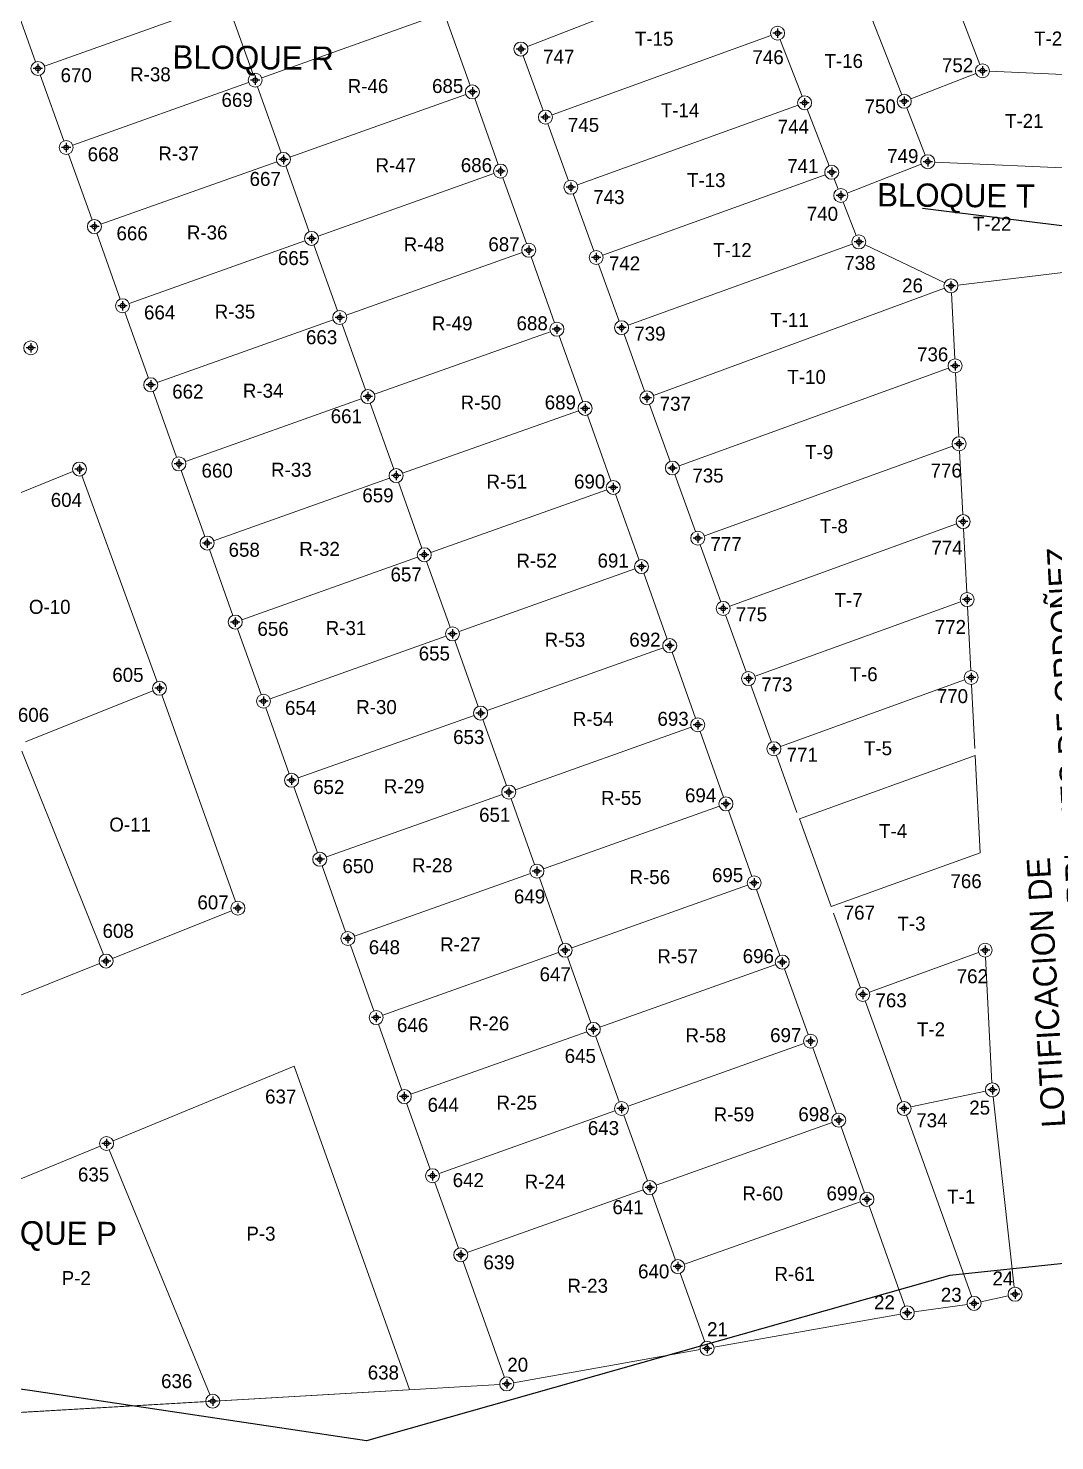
# Model space of a CAD drawing. Header units: millimetres. Extents: x 612074 to 614541, y 1316471 to 1317841.
# Drawn here: x 613189.2 to 613299.2, y 1317336.8 to 1317488.1 of the extents above; entities that cross this region are included whole.
import ezdxf
from ezdxf.enums import TextEntityAlignment as Align

# ---------------------------------------------------------------- set-up
doc = ezdxf.new("R2010")
doc.units = ezdxf.units.MM
doc.layers.add('CAPA ROJA', color=1, linetype='Continuous')
doc.styles.add('Styledgn003', font='dgn003.shx')

msp = doc.modelspace()

# ---------------------------------------------------------------- linework, layer by layer
at = {"layer": 'CAPA ROJA', "color": 1, "linetype": 'Continuous', "lineweight": 13}
for p, q in [((613282.82, 1317481.02), (613276.06, 1317498.37)), ((613276.06, 1317498.37), (613282.82, 1317481.02)), ((613265.78, 1317495.17), (613242.72, 1317486.19)), ((613187.56, 1317491.48), (613190.03, 1317484.55)), ((613209.82, 1317490.8), (613190.99, 1317484.09)), ((613190.99, 1317484.09), (613209.82, 1317490.8)), ((613213.3, 1317483.29), (613210.78, 1317490.35)), ((613210.78, 1317490.35), (613213.3, 1317483.29)), ((613214.26, 1317482.83), (613233.09, 1317489.54)), ((613233.09, 1317489.54), (613214.26, 1317482.83)), ((613291.2, 1317484.28), (613288.75, 1317490.59)), ((613288.75, 1317490.59), (613291.2, 1317484.28)), ((613236.57, 1317482.02), (613234.05, 1317489.09)), ((613268.81, 1317487.36), (613245.36, 1317478.88)), ((613245.36, 1317478.88), (613268.81, 1317487.36)), ((613272.15, 1317480.86), (613269.79, 1317486.92)), ((613269.79, 1317486.92), (613272.15, 1317480.86)), ((613242.27, 1317485.21), (613244.4, 1317479.33)), ((613283.79, 1317480.59), (613290.77, 1317483.31)), ((613290.77, 1317483.31), (613283.79, 1317480.59)), ((613292.22, 1317483.55), (613307.37, 1317482.85)), ((613307.37, 1317482.85), (613292.22, 1317483.55)), ((613190.53, 1317483.14), (613193.05, 1317476.07)), ((613212.84, 1317482.33), (613194.01, 1317475.62)), ((613194.01, 1317475.62), (613212.84, 1317482.33)), ((613216.32, 1317474.81), (613213.8, 1317481.87)), ((613213.8, 1317481.87), (613216.32, 1317474.81)), ((613217.28, 1317474.35), (613236.11, 1317481.06)), ((613236.11, 1317481.06), (613217.28, 1317474.35)), ((613239.59, 1317473.54), (613237.07, 1317480.61)), ((613271.72, 1317479.91), (613248.08, 1317471.36)), ((613248.08, 1317471.36), (613271.72, 1317479.91)), ((613275.05, 1317473.41), (613272.69, 1317479.46)), ((613272.69, 1317479.46), (613275.05, 1317473.41)), ((613285.34, 1317474.55), (613283.36, 1317479.62)), ((613283.36, 1317479.62), (613285.34, 1317474.55)), ((613244.91, 1317477.92), (613247.12, 1317471.81)), ((613193.55, 1317474.66), (613196.07, 1317467.6)), ((613215.86, 1317473.85), (613197.03, 1317467.14)), ((613197.03, 1317467.14), (613215.86, 1317473.85)), ((613219.34, 1317466.33), (613216.82, 1317473.4)), ((613216.82, 1317473.4), (613219.34, 1317466.33)), ((613276.99, 1317470.49), (613284.91, 1317473.57)), ((613284.91, 1317473.57), (613276.99, 1317470.49)), ((613286.36, 1317473.81), (613306.91, 1317472.86)), ((613306.91, 1317472.86), (613286.36, 1317473.81)), ((613220.3, 1317465.88), (613239.13, 1317472.59)), ((613239.13, 1317472.59), (613220.3, 1317465.88)), ((613242.61, 1317465.07), (613240.09, 1317472.13)), ((613274.62, 1317472.45), (613250.8, 1317463.84)), ((613250.8, 1317463.84), (613274.62, 1317472.45)), ((613276.02, 1317470.92), (613275.6, 1317472.01)), ((613275.6, 1317472.01), (613276.02, 1317470.92)), ((613247.63, 1317470.4), (613249.84, 1317464.29)), ((613277.95, 1317465.95), (613276.56, 1317469.52)), ((613276.56, 1317469.52), (613277.95, 1317465.95)), ((613196.57, 1317466.18), (613199.09, 1317459.12)), ((613218.88, 1317465.37), (613200.05, 1317458.66)), ((613200.05, 1317458.66), (613218.88, 1317465.37)), ((613222.36, 1317457.86), (613219.84, 1317464.92)), ((613219.84, 1317464.92), (613222.36, 1317457.86)), ((613223.31, 1317457.4), (613242.15, 1317464.11)), ((613242.15, 1317464.11), (613223.31, 1317457.4)), ((613245.63, 1317456.59), (613243.11, 1317463.66)), ((613277.52, 1317465), (613253.52, 1317456.32)), ((613253.52, 1317456.32), (613277.52, 1317465)), ((613287.43, 1317460.86), (613278.9, 1317464.93)), ((613278.9, 1317464.93), (613287.43, 1317460.86)), ((613250.35, 1317462.88), (613252.56, 1317456.77)), ((613288.85, 1317460.63), (613306.46, 1317462.75)), ((613288.85, 1317460.63), (613306.46, 1317462.75)), ((613287.4, 1317460.28), (613256.24, 1317448.8)), ((613256.24, 1317448.8), (613287.4, 1317460.28)), ((613288.5, 1317452.72), (613288.14, 1317459.79)), ((613199.59, 1317457.71), (613202.11, 1317450.64)), ((613221.9, 1317456.9), (613203.06, 1317450.19)), ((613203.06, 1317450.19), (613221.9, 1317456.9)), ((613225.38, 1317449.38), (613222.86, 1317456.44)), ((613222.86, 1317456.44), (613225.38, 1317449.38)), ((613226.33, 1317448.92), (613245.17, 1317455.63)), ((613245.17, 1317455.63), (613226.33, 1317448.92)), ((613248.65, 1317448.11), (613246.13, 1317455.18)), ((613253.07, 1317455.36), (613255.28, 1317449.25)), ((613258.96, 1317441.27), (613287.84, 1317451.72)), ((613287.84, 1317451.72), (613258.96, 1317441.27)), ((613288.93, 1317444.37), (613288.58, 1317451.22)), ((613202.61, 1317449.23), (613205.13, 1317442.17)), ((613224.92, 1317448.42), (613206.08, 1317441.71)), ((613206.08, 1317441.71), (613224.92, 1317448.42)), ((613228.4, 1317440.9), (613225.88, 1317447.97)), ((613225.88, 1317447.97), (613228.4, 1317440.9)), ((613229.35, 1317440.45), (613248.19, 1317447.16)), ((613248.19, 1317447.16), (613229.35, 1317440.45)), ((613255.79, 1317447.83), (613258, 1317441.72)), ((613251.66, 1317439.64), (613249.15, 1317446.7)), ((613288.27, 1317443.37), (613261.68, 1317433.75)), ((613261.68, 1317433.75), (613288.27, 1317443.37)), ((613289.36, 1317436.02), (613289.01, 1317442.87)), ((613179.65, 1317434.86), (613194.03, 1317440.63)), ((613194.98, 1317440.2), (613203.04, 1317418.12)), ((613205.63, 1317440.75), (613208.15, 1317433.69)), ((613227.94, 1317439.94), (613209.1, 1317433.23)), ((613209.1, 1317433.23), (613227.94, 1317439.94)), ((613231.41, 1317432.42), (613228.9, 1317439.49)), ((613228.9, 1317439.49), (613231.41, 1317432.42)), ((613258.51, 1317440.31), (613260.72, 1317434.2)), ((613232.37, 1317431.97), (613251.21, 1317438.68)), ((613251.21, 1317438.68), (613232.37, 1317431.97)), ((613254.68, 1317431.16), (613252.17, 1317438.23)), ((613288.7, 1317435.02), (613264.4, 1317426.23)), ((613264.4, 1317426.23), (613288.7, 1317435.02)), ((613289.79, 1317427.67), (613289.44, 1317434.52)), ((613208.65, 1317432.28), (613211.16, 1317425.21)), ((613261.23, 1317432.79), (613263.44, 1317426.68)), ((613230.96, 1317431.47), (613212.12, 1317424.76)), ((613212.12, 1317424.76), (613230.96, 1317431.47)), ((613234.43, 1317423.95), (613231.92, 1317431.01)), ((613231.92, 1317431.01), (613234.43, 1317423.95)), ((613235.39, 1317423.49), (613254.23, 1317430.2)), ((613254.23, 1317430.2), (613235.39, 1317423.49)), ((613257.7, 1317422.68), (613255.19, 1317429.75)), ((613289.13, 1317426.66), (613267.12, 1317418.71)), ((613267.12, 1317418.71), (613289.13, 1317426.66)), ((613290.22, 1317419.32), (613289.87, 1317426.17)), ((613263.95, 1317425.27), (613266.16, 1317419.16)), ((613211.67, 1317423.8), (613214.18, 1317416.74)), ((613233.98, 1317422.99), (613215.14, 1317416.28)), ((613215.14, 1317416.28), (613233.98, 1317422.99)), ((613237.45, 1317415.47), (613234.94, 1317422.54)), ((613234.94, 1317422.54), (613237.45, 1317415.47)), ((613238.41, 1317415.02), (613257.25, 1317421.73)), ((613257.25, 1317421.73), (613238.41, 1317415.02)), ((613260.72, 1317414.21), (613258.21, 1317421.27)), ((613289.55, 1317418.31), (613269.84, 1317411.19)), ((613269.84, 1317411.19), (613289.55, 1317418.31)), ((613202.6, 1317417.14), (613188.95, 1317411.66)), ((613188.95, 1317411.66), (613202.6, 1317417.14)), ((613203.55, 1317416.71), (613211.45, 1317394.56)), ((613266.67, 1317417.75), (613268.88, 1317411.64)), ((613290.65, 1317410.97), (613290.3, 1317417.82)), ((613214.69, 1317415.32), (613217.2, 1317408.26)), ((613237, 1317414.51), (613218.16, 1317407.8)), ((613218.16, 1317407.8), (613237, 1317414.51)), ((613240.47, 1317406.99), (613237.96, 1317414.06)), ((613237.96, 1317414.06), (613240.47, 1317406.99)), ((613241.43, 1317406.54), (613260.27, 1317413.25)), ((613260.27, 1317413.25), (613241.43, 1317406.54)), ((613263.74, 1317405.73), (613261.23, 1317412.79)), ((613197.29, 1317388.88), (613188.54, 1317410.68)), ((613188.54, 1317410.68), (613197.29, 1317388.88)), ((613269.39, 1317410.22), (613271.6, 1317404.11)), ((613217.71, 1317406.85), (613220.22, 1317399.78)), ((613240.02, 1317406.04), (613221.18, 1317399.33)), ((613221.18, 1317399.33), (613240.02, 1317406.04)), ((613243.49, 1317398.52), (613240.98, 1317405.58)), ((613240.98, 1317405.58), (613243.49, 1317398.52)), ((613244.45, 1317398.06), (613263.29, 1317404.77)), ((613263.29, 1317404.77), (613244.45, 1317398.06)), ((613266.76, 1317397.25), (613264.25, 1317404.32)), ((613220.73, 1317398.37), (613223.24, 1317391.31)), ((613243.04, 1317397.56), (613224.2, 1317390.85)), ((613224.2, 1317390.85), (613243.04, 1317397.56)), ((613246.51, 1317390.04), (613244, 1317397.11)), ((613244, 1317397.11), (613246.51, 1317390.04)), ((613247.47, 1317389.59), (613266.31, 1317396.3)), ((613266.31, 1317396.3), (613247.47, 1317389.59)), ((613269.78, 1317388.78), (613267.26, 1317395.84)), ((613211, 1317393.57), (613198.26, 1317388.46)), ((613275.51, 1317393.3), (613278.4, 1317385.31)), ((613223.75, 1317389.89), (613226.26, 1317382.83)), ((613196.87, 1317387.9), (613185.27, 1317383.25)), ((613246.06, 1317389.08), (613227.22, 1317382.37)), ((613227.22, 1317382.37), (613246.06, 1317389.08)), ((613249.53, 1317381.56), (613247.01, 1317388.63)), ((613247.01, 1317388.63), (613249.53, 1317381.56)), ((613250.49, 1317381.11), (613269.33, 1317387.82)), ((613269.33, 1317387.82), (613250.49, 1317381.11)), ((613291.06, 1317389.09), (613279.36, 1317384.86)), ((613279.36, 1317384.86), (613291.06, 1317389.09)), ((613292.49, 1317375.13), (613291.8, 1317388.59)), ((613272.8, 1317380.3), (613270.28, 1317387.36)), ((613278.91, 1317383.9), (613282.82, 1317373.09)), ((613226.76, 1317381.42), (613229.28, 1317374.35)), ((613249.08, 1317380.61), (613230.24, 1317373.9)), ((613230.24, 1317373.9), (613249.08, 1317380.61)), ((613252.55, 1317373.09), (613250.03, 1317380.15)), ((613250.03, 1317380.15), (613252.55, 1317373.09)), ((613253.51, 1317372.63), (613272.35, 1317379.34)), ((613272.35, 1317379.34), (613253.51, 1317372.63)), ((613275.82, 1317371.82), (613273.3, 1317378.89)), ((613198.33, 1317368.91), (613217.74, 1317376.9)), ((613217.74, 1317376.9), (613230.1, 1317342.25)), ((613291.8, 1317374.22), (613283.81, 1317372.54)), ((613283.81, 1317372.54), (613291.8, 1317374.22)), ((613229.78, 1317372.94), (613232.3, 1317365.87)), ((613294.88, 1317353.21), (613292.61, 1317373.63)), ((613294.88, 1317353.21), (613292.61, 1317373.63)), ((613252.1, 1317372.13), (613233.26, 1317365.42)), ((613233.26, 1317365.42), (613252.1, 1317372.13)), ((613255.57, 1317364.61), (613253.05, 1317371.67)), ((613253.05, 1317371.67), (613255.57, 1317364.61)), ((613283.33, 1317371.67), (613290.32, 1317352.19)), ((613256.53, 1317364.16), (613275.36, 1317370.87)), ((613275.36, 1317370.87), (613256.53, 1317364.16)), ((613278.84, 1317363.35), (613276.32, 1317370.41)), ((613179.83, 1317361.3), (613196.94, 1317368.34)), ((613197.92, 1317367.93), (613208.71, 1317341.71)), ((613208.71, 1317341.71), (613197.92, 1317367.93)), ((613232.8, 1317364.46), (613235.32, 1317357.4)), ((613255.11, 1317363.65), (613236.28, 1317356.94)), ((613236.28, 1317356.94), (613255.11, 1317363.65)), ((613258.59, 1317356.13), (613256.07, 1317363.2)), ((613256.07, 1317363.2), (613258.59, 1317356.13)), ((613259.55, 1317355.68), (613278.38, 1317362.39)), ((613278.38, 1317362.39), (613259.55, 1317355.68)), ((613283.17, 1317351.18), (613279.34, 1317361.93)), ((613235.82, 1317355.99), (613240.25, 1317343.56)), ((613261.71, 1317347.37), (613259.09, 1317354.72)), ((613259.09, 1317354.72), (613261.71, 1317347.37)), ((613291.3, 1317351.65), (613294.23, 1317352.3)), ((613291.3, 1317351.65), (613294.23, 1317352.3)), ((613262.7, 1317346.8), (613282.69, 1317350.34)), ((613262.7, 1317346.8), (613282.69, 1317350.34)), ((613284.17, 1317350.58), (613289.83, 1317351.38)), ((613241.24, 1317342.99), (613261.22, 1317346.53)), ((613241.24, 1317342.99), (613261.22, 1317346.53)), ((613164.67, 1317338.42), (613239.75, 1317342.81)), ((613208.25, 1317340.97), (613188.63, 1317339.82)), ((613229.35, 1317342.2), (613209.75, 1317341.06))]:
    msp.add_line(p, q, dxfattribs=at)
at = {"layer": 'CAPA ROJA', "color": 0, "linetype": 'ByBlock', "lineweight": -2}
for p, q in [((613269.52, 1317488.12), (613269.52, 1317487.12)), ((613269.52, 1317488.12), (613269.52, 1317487.12)), ((613269.52, 1317488.12), (613269.52, 1317487.12)), ((613242.02, 1317486.42), (613242.02, 1317485.42)), ((613270.02, 1317487.62), (613269.02, 1317487.62)), ((613270.02, 1317487.62), (613269.02, 1317487.62)), ((613270.02, 1317487.62), (613269.02, 1317487.62)), ((613242.52, 1317485.92), (613241.52, 1317485.92)), ((613190.78, 1317483.84), (613189.78, 1317483.84)), ((613190.78, 1317483.84), (613189.78, 1317483.84)), ((613190.28, 1317484.34), (613190.28, 1317483.34)), ((613190.28, 1317484.34), (613190.28, 1317483.34)), ((613291.97, 1317483.59), (613290.97, 1317483.59)), ((613291.97, 1317483.59), (613290.97, 1317483.59)), ((613291.97, 1317483.59), (613290.97, 1317483.59)), ((613291.47, 1317484.08), (613291.47, 1317483.09)), ((613291.47, 1317484.08), (613291.47, 1317483.09)), ((613291.47, 1317484.08), (613291.47, 1317483.09)), ((613214.05, 1317482.58), (613213.05, 1317482.58)), ((613214.05, 1317482.58), (613213.05, 1317482.58)), ((613214.05, 1317482.58), (613213.05, 1317482.58)), ((613214.05, 1317482.58), (613213.05, 1317482.58)), ((613213.55, 1317483.08), (613213.55, 1317482.08)), ((613213.55, 1317483.08), (613213.55, 1317482.08)), ((613213.55, 1317483.08), (613213.55, 1317482.08)), ((613213.55, 1317483.08), (613213.55, 1317482.08)), ((613236.82, 1317481.82), (613236.82, 1317480.82)), ((613236.82, 1317481.82), (613236.82, 1317480.82)), ((613237.32, 1317481.32), (613236.32, 1317481.32)), ((613237.32, 1317481.32), (613236.32, 1317481.32)), ((613272.92, 1317480.16), (613271.92, 1317480.16)), ((613272.92, 1317480.16), (613271.92, 1317480.16)), ((613272.92, 1317480.16), (613271.92, 1317480.16)), ((613272.42, 1317480.66), (613272.42, 1317479.66)), ((613272.42, 1317480.66), (613272.42, 1317479.66)), ((613272.42, 1317480.66), (613272.42, 1317479.66)), ((613283.59, 1317480.32), (613282.59, 1317480.32)), ((613283.59, 1317480.32), (613282.59, 1317480.32)), ((613283.59, 1317480.32), (613282.59, 1317480.32)), ((613283.09, 1317480.82), (613283.09, 1317479.82)), ((613283.09, 1317480.82), (613283.09, 1317479.82)), ((613283.09, 1317480.82), (613283.09, 1317479.82)), ((613244.65, 1317479.13), (613244.65, 1317478.13)), ((613244.65, 1317479.13), (613244.65, 1317478.13)), ((613245.15, 1317478.63), (613244.15, 1317478.63)), ((613245.15, 1317478.63), (613244.15, 1317478.63)), ((613193.3, 1317475.87), (613193.3, 1317474.87)), ((613193.3, 1317475.87), (613193.3, 1317474.87)), ((613193.8, 1317475.37), (613192.8, 1317475.37)), ((613193.8, 1317475.37), (613192.8, 1317475.37)), ((613217.07, 1317474.1), (613216.07, 1317474.1)), ((613217.07, 1317474.1), (613216.07, 1317474.1)), ((613217.07, 1317474.1), (613216.07, 1317474.1)), ((613217.07, 1317474.1), (613216.07, 1317474.1)), ((613216.57, 1317474.6), (613216.57, 1317473.6)), ((613216.57, 1317474.6), (613216.57, 1317473.6)), ((613216.57, 1317474.6), (613216.57, 1317473.6)), ((613216.57, 1317474.6), (613216.57, 1317473.6)), ((613285.61, 1317474.35), (613285.61, 1317473.35)), ((613285.61, 1317474.35), (613285.61, 1317473.35)), ((613285.61, 1317474.35), (613285.61, 1317473.35)), ((613240.34, 1317472.84), (613239.34, 1317472.84)), ((613240.34, 1317472.84), (613239.34, 1317472.84)), ((613239.84, 1317473.34), (613239.84, 1317472.34)), ((613239.84, 1317473.34), (613239.84, 1317472.34)), ((613275.82, 1317472.71), (613274.82, 1317472.71)), ((613275.82, 1317472.71), (613274.82, 1317472.71)), ((613275.82, 1317472.71), (613274.82, 1317472.71)), ((613275.32, 1317473.21), (613275.32, 1317472.21)), ((613275.32, 1317473.21), (613275.32, 1317472.21)), ((613275.32, 1317473.21), (613275.32, 1317472.21)), ((613286.11, 1317473.85), (613285.11, 1317473.85)), ((613286.11, 1317473.85), (613285.11, 1317473.85)), ((613286.11, 1317473.85), (613285.11, 1317473.85)), ((613247.87, 1317471.11), (613246.87, 1317471.11)), ((613247.87, 1317471.11), (613246.87, 1317471.11)), ((613247.37, 1317471.61), (613247.37, 1317470.61)), ((613247.37, 1317471.61), (613247.37, 1317470.61)), ((613276.79, 1317470.22), (613275.79, 1317470.22)), ((613276.79, 1317470.22), (613275.79, 1317470.22)), ((613276.79, 1317470.22), (613275.79, 1317470.22)), ((613276.29, 1317470.72), (613276.29, 1317469.72)), ((613276.29, 1317470.72), (613276.29, 1317469.72)), ((613276.29, 1317470.72), (613276.29, 1317469.72)), ((613196.82, 1317466.89), (613195.82, 1317466.89)), ((613196.82, 1317466.89), (613195.82, 1317466.89)), ((613196.32, 1317467.39), (613196.32, 1317466.39)), ((613196.32, 1317467.39), (613196.32, 1317466.39)), ((613220.09, 1317465.63), (613219.09, 1317465.63)), ((613220.09, 1317465.63), (613219.09, 1317465.63)), ((613220.09, 1317465.63), (613219.09, 1317465.63)), ((613220.09, 1317465.63), (613219.09, 1317465.63)), ((613219.59, 1317466.13), (613219.59, 1317465.13)), ((613219.59, 1317466.13), (613219.59, 1317465.13)), ((613219.59, 1317466.13), (613219.59, 1317465.13)), ((613219.59, 1317466.13), (613219.59, 1317465.13)), ((613278.73, 1317465.25), (613277.73, 1317465.25)), ((613278.73, 1317465.25), (613277.73, 1317465.25)), ((613278.73, 1317465.25), (613277.73, 1317465.25)), ((613278.23, 1317465.75), (613278.23, 1317464.75)), ((613278.23, 1317465.75), (613278.23, 1317464.75)), ((613278.23, 1317465.75), (613278.23, 1317464.75)), ((613243.36, 1317464.36), (613242.36, 1317464.36)), ((613243.36, 1317464.36), (613242.36, 1317464.36)), ((613242.86, 1317464.86), (613242.86, 1317463.86)), ((613242.86, 1317464.86), (613242.86, 1317463.86)), ((613250.59, 1317463.58), (613249.59, 1317463.58)), ((613250.59, 1317463.58), (613249.59, 1317463.58)), ((613250.09, 1317464.08), (613250.09, 1317463.08)), ((613250.09, 1317464.08), (613250.09, 1317463.08)), ((613288.6, 1317460.54), (613287.6, 1317460.54)), ((613288.6, 1317460.54), (613287.6, 1317460.54)), ((613288.6, 1317460.54), (613287.6, 1317460.54)), ((613288.6, 1317460.54), (613287.6, 1317460.54)), ((613288.1, 1317461.04), (613288.1, 1317460.04)), ((613288.1, 1317461.04), (613288.1, 1317460.04)), ((613288.1, 1317461.04), (613288.1, 1317460.04)), ((613288.1, 1317461.04), (613288.1, 1317460.04)), ((613199.84, 1317458.41), (613198.84, 1317458.41)), ((613199.84, 1317458.41), (613198.84, 1317458.41)), ((613199.34, 1317458.91), (613199.34, 1317457.91)), ((613199.34, 1317458.91), (613199.34, 1317457.91)), ((613222.61, 1317457.65), (613222.61, 1317456.65)), ((613222.61, 1317457.65), (613222.61, 1317456.65)), ((613222.61, 1317457.65), (613222.61, 1317456.65)), ((613222.61, 1317457.65), (613222.61, 1317456.65)), ((613223.11, 1317457.15), (613222.11, 1317457.15)), ((613223.11, 1317457.15), (613222.11, 1317457.15)), ((613223.11, 1317457.15), (613222.11, 1317457.15)), ((613223.11, 1317457.15), (613222.11, 1317457.15)), ((613245.88, 1317456.38), (613245.88, 1317455.39)), ((613245.88, 1317456.38), (613245.88, 1317455.39)), ((613253.31, 1317456.06), (613252.31, 1317456.06)), ((613253.31, 1317456.06), (613252.31, 1317456.06)), ((613252.81, 1317456.56), (613252.81, 1317455.56)), ((613252.81, 1317456.56), (613252.81, 1317455.56)), ((613246.38, 1317455.89), (613245.38, 1317455.89)), ((613246.38, 1317455.89), (613245.38, 1317455.89)), ((613190.01, 1317453.9), (613189.01, 1317453.9)), ((613189.51, 1317454.4), (613189.51, 1317453.4)), ((613289.04, 1317451.97), (613288.04, 1317451.97)), ((613289.04, 1317451.97), (613288.04, 1317451.97)), ((613288.54, 1317452.47), (613288.54, 1317451.47)), ((613288.54, 1317452.47), (613288.54, 1317451.47)), ((613202.86, 1317449.94), (613201.86, 1317449.94)), ((613202.86, 1317449.94), (613201.86, 1317449.94)), ((613202.36, 1317450.44), (613202.36, 1317449.44)), ((613202.36, 1317450.44), (613202.36, 1317449.44)), ((613226.13, 1317448.67), (613225.13, 1317448.67)), ((613226.13, 1317448.67), (613225.13, 1317448.67)), ((613226.13, 1317448.67), (613225.13, 1317448.67)), ((613226.13, 1317448.67), (613225.13, 1317448.67)), ((613225.63, 1317449.17), (613225.63, 1317448.17)), ((613225.63, 1317449.17), (613225.63, 1317448.17)), ((613225.63, 1317449.17), (613225.63, 1317448.17)), ((613225.63, 1317449.17), (613225.63, 1317448.17)), ((613256.03, 1317448.54), (613255.03, 1317448.54)), ((613256.03, 1317448.54), (613255.03, 1317448.54)), ((613255.53, 1317449.04), (613255.53, 1317448.04)), ((613255.53, 1317449.04), (613255.53, 1317448.04)), ((613249.4, 1317447.41), (613248.4, 1317447.41)), ((613249.4, 1317447.41), (613248.4, 1317447.41)), ((613248.9, 1317447.91), (613248.9, 1317446.91)), ((613248.9, 1317447.91), (613248.9, 1317446.91)), ((613288.97, 1317444.12), (613288.97, 1317443.12)), ((613288.97, 1317444.12), (613288.97, 1317443.12)), ((613289.47, 1317443.62), (613288.47, 1317443.62)), ((613289.47, 1317443.62), (613288.47, 1317443.62)), ((613195.22, 1317440.91), (613194.23, 1317440.91)), ((613194.73, 1317441.41), (613194.73, 1317440.41)), ((613205.88, 1317441.46), (613204.88, 1317441.46)), ((613205.88, 1317441.46), (613204.88, 1317441.46)), ((613205.38, 1317441.96), (613205.38, 1317440.96)), ((613205.38, 1317441.96), (613205.38, 1317440.96)), ((613258.75, 1317441.02), (613257.75, 1317441.02)), ((613258.75, 1317441.02), (613257.75, 1317441.02)), ((613258.25, 1317441.52), (613258.25, 1317440.52)), ((613258.25, 1317441.52), (613258.25, 1317440.52)), ((613229.15, 1317440.2), (613228.15, 1317440.2)), ((613229.15, 1317440.2), (613228.15, 1317440.2)), ((613229.15, 1317440.2), (613228.15, 1317440.2)), ((613229.15, 1317440.2), (613228.15, 1317440.2)), ((613228.65, 1317440.7), (613228.65, 1317439.7)), ((613228.65, 1317440.7), (613228.65, 1317439.7)), ((613228.65, 1317440.7), (613228.65, 1317439.7)), ((613228.65, 1317440.7), (613228.65, 1317439.7)), ((613251.92, 1317439.43), (613251.92, 1317438.43)), ((613251.92, 1317439.43), (613251.92, 1317438.43)), ((613252.42, 1317438.93), (613251.42, 1317438.93)), ((613252.42, 1317438.93), (613251.42, 1317438.93)), ((613289.9, 1317435.27), (613288.9, 1317435.27)), ((613289.9, 1317435.27), (613288.9, 1317435.27)), ((613289.4, 1317435.77), (613289.4, 1317434.77)), ((613289.4, 1317435.77), (613289.4, 1317434.77)), ((613208.4, 1317433.48), (613208.4, 1317432.48)), ((613208.4, 1317433.48), (613208.4, 1317432.48)), ((613261.47, 1317433.5), (613260.47, 1317433.5)), ((613261.47, 1317433.5), (613260.47, 1317433.5)), ((613260.97, 1317434), (613260.97, 1317433)), ((613260.97, 1317434), (613260.97, 1317433)), ((613208.9, 1317432.98), (613207.9, 1317432.98)), ((613208.9, 1317432.98), (613207.9, 1317432.98)), ((613232.17, 1317431.72), (613231.17, 1317431.72)), ((613232.17, 1317431.72), (613231.17, 1317431.72)), ((613232.17, 1317431.72), (613231.17, 1317431.72)), ((613232.17, 1317431.72), (613231.17, 1317431.72)), ((613231.67, 1317432.22), (613231.67, 1317431.22)), ((613231.67, 1317432.22), (613231.67, 1317431.22)), ((613231.67, 1317432.22), (613231.67, 1317431.22)), ((613231.67, 1317432.22), (613231.67, 1317431.22)), ((613255.44, 1317430.45), (613254.44, 1317430.45)), ((613255.44, 1317430.45), (613254.44, 1317430.45)), ((613254.94, 1317430.95), (613254.94, 1317429.95)), ((613254.94, 1317430.95), (613254.94, 1317429.95)), ((613289.83, 1317427.42), (613289.83, 1317426.42)), ((613289.83, 1317427.42), (613289.83, 1317426.42)), ((613264.19, 1317425.97), (613263.19, 1317425.97)), ((613264.19, 1317425.97), (613263.19, 1317425.97)), ((613263.69, 1317426.47), (613263.69, 1317425.47)), ((613263.69, 1317426.47), (613263.69, 1317425.47)), ((613290.33, 1317426.92), (613289.33, 1317426.92)), ((613290.33, 1317426.92), (613289.33, 1317426.92)), ((613211.92, 1317424.51), (613210.92, 1317424.51)), ((613211.92, 1317424.51), (613210.92, 1317424.51)), ((613211.42, 1317425.01), (613211.42, 1317424.01)), ((613211.42, 1317425.01), (613211.42, 1317424.01)), ((613235.19, 1317423.24), (613234.19, 1317423.24)), ((613235.19, 1317423.24), (613234.19, 1317423.24)), ((613235.19, 1317423.24), (613234.19, 1317423.24)), ((613235.19, 1317423.24), (613234.19, 1317423.24)), ((613234.69, 1317423.74), (613234.69, 1317422.74)), ((613234.69, 1317423.74), (613234.69, 1317422.74)), ((613234.69, 1317423.74), (613234.69, 1317422.74)), ((613234.69, 1317423.74), (613234.69, 1317422.74)), ((613258.45, 1317421.98), (613257.46, 1317421.98)), ((613258.45, 1317421.98), (613257.46, 1317421.98)), ((613257.96, 1317422.48), (613257.96, 1317421.48)), ((613257.96, 1317422.48), (613257.96, 1317421.48)), ((613266.91, 1317418.45), (613265.91, 1317418.45)), ((613266.91, 1317418.45), (613265.91, 1317418.45)), ((613266.41, 1317418.95), (613266.41, 1317417.95)), ((613266.41, 1317418.95), (613266.41, 1317417.95)), ((613290.76, 1317418.57), (613289.76, 1317418.57)), ((613290.76, 1317418.57), (613289.76, 1317418.57)), ((613290.26, 1317419.07), (613290.26, 1317418.07)), ((613290.26, 1317419.07), (613290.26, 1317418.07)), ((613203.8, 1317417.41), (613202.8, 1317417.41)), ((613203.8, 1317417.41), (613202.8, 1317417.41)), ((613203.3, 1317417.91), (613203.3, 1317416.91)), ((613203.3, 1317417.91), (613203.3, 1317416.91)), ((613214.94, 1317416.03), (613213.94, 1317416.03)), ((613214.94, 1317416.03), (613213.94, 1317416.03)), ((613214.44, 1317416.53), (613214.44, 1317415.53)), ((613214.44, 1317416.53), (613214.44, 1317415.53)), ((613237.7, 1317415.26), (613237.7, 1317414.27)), ((613237.7, 1317415.26), (613237.7, 1317414.27)), ((613237.7, 1317415.26), (613237.7, 1317414.27)), ((613237.7, 1317415.26), (613237.7, 1317414.27)), ((613238.2, 1317414.76), (613237.21, 1317414.76)), ((613238.2, 1317414.76), (613237.21, 1317414.76)), ((613238.2, 1317414.76), (613237.21, 1317414.76)), ((613238.2, 1317414.76), (613237.21, 1317414.76)), ((613260.97, 1317414), (613260.97, 1317413)), ((613260.97, 1317414), (613260.97, 1317413)), ((613261.47, 1317413.5), (613260.47, 1317413.5)), ((613261.47, 1317413.5), (613260.47, 1317413.5)), ((613269.63, 1317410.93), (613268.63, 1317410.93)), ((613269.63, 1317410.93), (613268.63, 1317410.93)), ((613269.13, 1317411.43), (613269.13, 1317410.43)), ((613269.13, 1317411.43), (613269.13, 1317410.43)), ((613217.95, 1317407.55), (613216.95, 1317407.55)), ((613217.95, 1317407.55), (613216.95, 1317407.55)), ((613217.45, 1317408.05), (613217.45, 1317407.05)), ((613217.45, 1317408.05), (613217.45, 1317407.05)), ((613241.22, 1317406.29), (613240.22, 1317406.29)), ((613241.22, 1317406.29), (613240.22, 1317406.29)), ((613241.22, 1317406.29), (613240.22, 1317406.29)), ((613241.22, 1317406.29), (613240.22, 1317406.29)), ((613240.72, 1317406.79), (613240.72, 1317405.79)), ((613240.72, 1317406.79), (613240.72, 1317405.79)), ((613240.72, 1317406.79), (613240.72, 1317405.79)), ((613240.72, 1317406.79), (613240.72, 1317405.79)), ((613264.49, 1317405.02), (613263.49, 1317405.02)), ((613264.49, 1317405.02), (613263.49, 1317405.02)), ((613263.99, 1317405.52), (613263.99, 1317404.52)), ((613263.99, 1317405.52), (613263.99, 1317404.52)), ((613220.97, 1317399.08), (613219.97, 1317399.08)), ((613220.97, 1317399.08), (613219.97, 1317399.08)), ((613220.47, 1317399.58), (613220.47, 1317398.58)), ((613220.47, 1317399.58), (613220.47, 1317398.58)), ((613244.24, 1317397.81), (613243.24, 1317397.81)), ((613244.24, 1317397.81), (613243.24, 1317397.81)), ((613244.24, 1317397.81), (613243.24, 1317397.81)), ((613244.24, 1317397.81), (613243.24, 1317397.81)), ((613243.74, 1317398.31), (613243.74, 1317397.31)), ((613243.74, 1317398.31), (613243.74, 1317397.31)), ((613243.74, 1317398.31), (613243.74, 1317397.31)), ((613243.74, 1317398.31), (613243.74, 1317397.31)), ((613267.01, 1317397.05), (613267.01, 1317396.05)), ((613267.01, 1317397.05), (613267.01, 1317396.05)), ((613267.51, 1317396.55), (613266.51, 1317396.55)), ((613267.51, 1317396.55), (613266.51, 1317396.55)), ((613211.7, 1317394.35), (613211.7, 1317393.35)), ((613212.2, 1317393.85), (613211.2, 1317393.85)), ((613223.49, 1317391.1), (613223.49, 1317390.1)), ((613223.49, 1317391.1), (613223.49, 1317390.1)), ((613223.99, 1317390.6), (613222.99, 1317390.6)), ((613223.99, 1317390.6), (613222.99, 1317390.6)), ((613247.26, 1317389.33), (613246.26, 1317389.33)), ((613247.26, 1317389.33), (613246.26, 1317389.33)), ((613247.26, 1317389.33), (613246.26, 1317389.33)), ((613247.26, 1317389.33), (613246.26, 1317389.33)), ((613246.76, 1317389.83), (613246.76, 1317388.83)), ((613246.76, 1317389.83), (613246.76, 1317388.83)), ((613246.76, 1317389.83), (613246.76, 1317388.83)), ((613246.76, 1317389.83), (613246.76, 1317388.83)), ((613292.26, 1317389.34), (613291.26, 1317389.34)), ((613292.26, 1317389.34), (613291.26, 1317389.34)), ((613291.76, 1317389.84), (613291.76, 1317388.84)), ((613291.76, 1317389.84), (613291.76, 1317388.84)), ((613198.07, 1317388.18), (613197.07, 1317388.18)), ((613198.07, 1317388.18), (613197.07, 1317388.18)), ((613197.57, 1317388.68), (613197.57, 1317387.68)), ((613197.57, 1317388.68), (613197.57, 1317387.68)), ((613270.53, 1317388.07), (613269.53, 1317388.07)), ((613270.53, 1317388.07), (613269.53, 1317388.07)), ((613270.03, 1317388.57), (613270.03, 1317387.57)), ((613270.03, 1317388.57), (613270.03, 1317387.57)), ((613278.65, 1317385.1), (613278.65, 1317384.1)), ((613278.65, 1317385.1), (613278.65, 1317384.1)), ((613279.15, 1317384.6), (613278.15, 1317384.6)), ((613279.15, 1317384.6), (613278.15, 1317384.6)), ((613227.01, 1317382.12), (613226.01, 1317382.12)), ((613227.01, 1317382.12), (613226.01, 1317382.12)), ((613226.51, 1317382.62), (613226.51, 1317381.62)), ((613226.51, 1317382.62), (613226.51, 1317381.62)), ((613250.28, 1317380.86), (613249.28, 1317380.86)), ((613250.28, 1317380.86), (613249.28, 1317380.86)), ((613250.28, 1317380.86), (613249.28, 1317380.86)), ((613250.28, 1317380.86), (613249.28, 1317380.86)), ((613249.78, 1317381.36), (613249.78, 1317380.36)), ((613249.78, 1317381.36), (613249.78, 1317380.36)), ((613249.78, 1317381.36), (613249.78, 1317380.36)), ((613249.78, 1317381.36), (613249.78, 1317380.36)), ((613273.55, 1317379.59), (613272.55, 1317379.59)), ((613273.55, 1317379.59), (613272.55, 1317379.59)), ((613273.05, 1317380.09), (613273.05, 1317379.09)), ((613273.05, 1317380.09), (613273.05, 1317379.09)), ((613293.03, 1317374.38), (613292.03, 1317374.38)), ((613293.03, 1317374.38), (613292.03, 1317374.38)), ((613293.03, 1317374.38), (613292.03, 1317374.38)), ((613292.53, 1317374.88), (613292.53, 1317373.88)), ((613292.53, 1317374.88), (613292.53, 1317373.88)), ((613292.53, 1317374.88), (613292.53, 1317373.88)), ((613230.03, 1317373.65), (613229.03, 1317373.65)), ((613230.03, 1317373.65), (613229.03, 1317373.65)), ((613229.53, 1317374.15), (613229.53, 1317373.15)), ((613229.53, 1317374.15), (613229.53, 1317373.15)), ((613252.8, 1317372.88), (613252.8, 1317371.88)), ((613252.8, 1317372.88), (613252.8, 1317371.88)), ((613252.8, 1317372.88), (613252.8, 1317371.88)), ((613252.8, 1317372.88), (613252.8, 1317371.88)), ((613283.07, 1317372.88), (613283.07, 1317371.88)), ((613283.07, 1317372.88), (613283.07, 1317371.88)), ((613253.3, 1317372.38), (613252.3, 1317372.38)), ((613253.3, 1317372.38), (613252.3, 1317372.38)), ((613253.3, 1317372.38), (613252.3, 1317372.38)), ((613253.3, 1317372.38), (613252.3, 1317372.38)), ((613276.07, 1317371.62), (613276.07, 1317370.62)), ((613276.07, 1317371.62), (613276.07, 1317370.62)), ((613283.57, 1317372.38), (613282.57, 1317372.38)), ((613283.57, 1317372.38), (613282.57, 1317372.38)), ((613276.57, 1317371.12), (613275.57, 1317371.12)), ((613276.57, 1317371.12), (613275.57, 1317371.12)), ((613198.13, 1317368.63), (613197.13, 1317368.63)), ((613198.13, 1317368.63), (613197.13, 1317368.63)), ((613197.63, 1317369.13), (613197.63, 1317368.13)), ((613197.63, 1317369.13), (613197.63, 1317368.13)), ((613233.05, 1317365.17), (613232.05, 1317365.17)), ((613233.05, 1317365.17), (613232.05, 1317365.17)), ((613232.55, 1317365.67), (613232.55, 1317364.67)), ((613232.55, 1317365.67), (613232.55, 1317364.67)), ((613256.32, 1317363.9), (613255.32, 1317363.9)), ((613256.32, 1317363.9), (613255.32, 1317363.9)), ((613256.32, 1317363.9), (613255.32, 1317363.9)), ((613256.32, 1317363.9), (613255.32, 1317363.9)), ((613255.82, 1317364.4), (613255.82, 1317363.4)), ((613255.82, 1317364.4), (613255.82, 1317363.4)), ((613255.82, 1317364.4), (613255.82, 1317363.4)), ((613255.82, 1317364.4), (613255.82, 1317363.4)), ((613279.59, 1317362.64), (613278.59, 1317362.64)), ((613279.59, 1317362.64), (613278.59, 1317362.64)), ((613279.09, 1317363.14), (613279.09, 1317362.14)), ((613279.09, 1317363.14), (613279.09, 1317362.14)), ((613236.07, 1317356.69), (613235.07, 1317356.69)), ((613236.07, 1317356.69), (613235.07, 1317356.69)), ((613235.57, 1317357.19), (613235.57, 1317356.19)), ((613235.57, 1317357.19), (613235.57, 1317356.19)), ((613259.34, 1317355.43), (613258.34, 1317355.43)), ((613259.34, 1317355.43), (613258.34, 1317355.43)), ((613259.34, 1317355.43), (613258.34, 1317355.43)), ((613258.84, 1317355.93), (613258.84, 1317354.93)), ((613258.84, 1317355.93), (613258.84, 1317354.93)), ((613258.84, 1317355.93), (613258.84, 1317354.93)), ((613291.07, 1317351.49), (613290.07, 1317351.49)), ((613291.07, 1317351.49), (613290.07, 1317351.49)), ((613290.57, 1317351.99), (613290.57, 1317350.99)), ((613290.57, 1317351.99), (613290.57, 1317350.99)), ((613295.46, 1317352.47), (613294.46, 1317352.47)), ((613295.46, 1317352.47), (613294.46, 1317352.47)), ((613294.96, 1317352.97), (613294.96, 1317351.97)), ((613294.96, 1317352.97), (613294.96, 1317351.97)), ((613283.92, 1317350.47), (613282.92, 1317350.47)), ((613283.92, 1317350.47), (613282.92, 1317350.47)), ((613283.42, 1317350.97), (613283.42, 1317349.97)), ((613283.42, 1317350.97), (613283.42, 1317349.97)), ((613261.96, 1317347.16), (613261.96, 1317346.16)), ((613261.96, 1317347.16), (613261.96, 1317346.16)), ((613261.96, 1317347.16), (613261.96, 1317346.16)), ((613262.46, 1317346.66), (613261.46, 1317346.66)), ((613262.46, 1317346.66), (613261.46, 1317346.66)), ((613262.46, 1317346.66), (613261.46, 1317346.66)), ((613241, 1317342.85), (613240, 1317342.85)), ((613241, 1317342.85), (613240, 1317342.85)), ((613240.5, 1317343.35), (613240.5, 1317342.35)), ((613240.5, 1317343.35), (613240.5, 1317342.35)), ((613209.5, 1317341.01), (613208.5, 1317341.01)), ((613209.5, 1317341.01), (613208.5, 1317341.01)), ((613209, 1317341.51), (613209, 1317340.51)), ((613209, 1317341.51), (613209, 1317340.51))]:
    msp.add_line(p, q, dxfattribs=at)
at = {"layer": 'CAPA ROJA', "color": 1, "linetype": 'Continuous'}
for p, q in [((613285.06, 1317468.86), (613398.1, 1317454.74)), ((613328.89, 1317358.75), (613287.98, 1317354.48)), ((613287.98, 1317354.48), (613225.47, 1317336.77)), ((613189.4, 1317342.15), (613130.21, 1317350.11)), ((613225.47, 1317336.77), (613189.4, 1317342.15))]:
    msp.add_line(p, q, dxfattribs=at)
at = {"layer": 'CAPA ROJA', "color": 1, "lineweight": 9, "ltscale": 0.5}
for p, q in [((613271.86, 1317403.41), (613290.69, 1317410.22)), ((613290.69, 1317410.22), (613291.23, 1317399.78)), ((613275.26, 1317394.01), (613271.86, 1317403.41)), ((613291.23, 1317399.78), (613275.26, 1317394.01))]:
    msp.add_line(p, q, dxfattribs=at)
at = {"layer": 'CAPA ROJA', "color": 1, "linetype": 'Continuous', "lineweight": 13}
for centre in [(613269.52, 1317487.62), (613269.52, 1317487.62), (613269.52, 1317487.62), (613242.02, 1317485.92), (613190.28, 1317483.84), (613190.28, 1317483.84), (613213.55, 1317482.58), (613213.55, 1317482.58), (613213.55, 1317482.58), (613213.55, 1317482.58), (613291.47, 1317483.59), (613291.47, 1317483.59), (613291.47, 1317483.59), (613236.82, 1317481.32), (613236.82, 1317481.32), (613272.42, 1317480.16), (613272.42, 1317480.16), (613272.42, 1317480.16), (613283.09, 1317480.32), (613283.09, 1317480.32), (613283.09, 1317480.32), (613244.65, 1317478.63), (613244.65, 1317478.63), (613193.3, 1317475.37), (613193.3, 1317475.37), (613216.57, 1317474.1), (613216.57, 1317474.1), (613216.57, 1317474.1), (613216.57, 1317474.1), (613285.61, 1317473.85), (613285.61, 1317473.85), (613285.61, 1317473.85), (613239.84, 1317472.84), (613239.84, 1317472.84), (613275.32, 1317472.71), (613275.32, 1317472.71), (613275.32, 1317472.71), (613247.37, 1317471.11), (613247.37, 1317471.11), (613276.29, 1317470.22), (613276.29, 1317470.22), (613276.29, 1317470.22), (613196.32, 1317466.89), (613196.32, 1317466.89), (613219.59, 1317465.63), (613219.59, 1317465.63), (613219.59, 1317465.63), (613219.59, 1317465.63), (613242.86, 1317464.36), (613242.86, 1317464.36), (613278.23, 1317465.25), (613278.23, 1317465.25), (613278.23, 1317465.25), (613250.09, 1317463.58), (613250.09, 1317463.58), (613288.1, 1317460.54), (613288.1, 1317460.54), (613288.1, 1317460.54), (613288.1, 1317460.54), (613199.34, 1317458.41), (613199.34, 1317458.41), (613222.61, 1317457.15), (613222.61, 1317457.15), (613222.61, 1317457.15), (613222.61, 1317457.15), (613245.88, 1317455.89), (613245.88, 1317455.89), (613252.81, 1317456.06), (613252.81, 1317456.06), (613189.51, 1317453.9), (613288.54, 1317451.97), (613288.54, 1317451.97), (613202.36, 1317449.94), (613202.36, 1317449.94), (613225.63, 1317448.67), (613225.63, 1317448.67), (613225.63, 1317448.67), (613225.63, 1317448.67), (613255.53, 1317448.54), (613255.53, 1317448.54), (613248.9, 1317447.41), (613248.9, 1317447.41), (613288.97, 1317443.62), (613288.97, 1317443.62), (613194.73, 1317440.91), (613205.38, 1317441.46), (613205.38, 1317441.46), (613228.65, 1317440.2), (613228.65, 1317440.2), (613228.65, 1317440.2), (613228.65, 1317440.2), (613258.25, 1317441.02), (613258.25, 1317441.02), (613251.92, 1317438.93), (613251.92, 1317438.93), (613289.4, 1317435.27), (613289.4, 1317435.27), (613208.4, 1317432.98), (613208.4, 1317432.98), (613260.97, 1317433.5), (613260.97, 1317433.5), (613231.67, 1317431.72), (613231.67, 1317431.72), (613231.67, 1317431.72), (613231.67, 1317431.72), (613254.94, 1317430.45), (613254.94, 1317430.45), (613289.83, 1317426.92), (613289.83, 1317426.92), (613263.69, 1317425.97), (613263.69, 1317425.97), (613211.42, 1317424.51), (613211.42, 1317424.51), (613234.69, 1317423.24), (613234.69, 1317423.24), (613234.69, 1317423.24), (613234.69, 1317423.24), (613257.96, 1317421.98), (613257.96, 1317421.98), (613203.3, 1317417.41), (613203.3, 1317417.41), (613266.41, 1317418.45), (613266.41, 1317418.45), (613290.26, 1317418.57), (613290.26, 1317418.57), (613214.44, 1317416.03), (613214.44, 1317416.03), (613237.7, 1317414.76), (613237.7, 1317414.76), (613237.7, 1317414.76), (613237.7, 1317414.76), (613260.97, 1317413.5), (613260.97, 1317413.5), (613269.13, 1317410.93), (613269.13, 1317410.93), (613217.45, 1317407.55), (613217.45, 1317407.55), (613240.72, 1317406.29), (613240.72, 1317406.29), (613240.72, 1317406.29), (613240.72, 1317406.29), (613263.99, 1317405.02), (613263.99, 1317405.02), (613220.47, 1317399.08), (613220.47, 1317399.08), (613243.74, 1317397.81), (613243.74, 1317397.81), (613243.74, 1317397.81), (613243.74, 1317397.81), (613267.01, 1317396.55), (613267.01, 1317396.55), (613211.7, 1317393.85), (613223.49, 1317390.6), (613223.49, 1317390.6), (613246.76, 1317389.33), (613246.76, 1317389.33), (613246.76, 1317389.33), (613246.76, 1317389.33), (613291.76, 1317389.34), (613291.76, 1317389.34), (613197.57, 1317388.18), (613197.57, 1317388.18), (613270.03, 1317388.07), (613270.03, 1317388.07), (613278.65, 1317384.6), (613278.65, 1317384.6), (613226.51, 1317382.12), (613226.51, 1317382.12), (613249.78, 1317380.86), (613249.78, 1317380.86), (613249.78, 1317380.86), (613249.78, 1317380.86), (613273.05, 1317379.59), (613273.05, 1317379.59), (613229.53, 1317373.65), (613229.53, 1317373.65), (613292.53, 1317374.38), (613292.53, 1317374.38), (613292.53, 1317374.38), (613252.8, 1317372.38), (613252.8, 1317372.38), (613252.8, 1317372.38), (613252.8, 1317372.38), (613283.07, 1317372.38), (613283.07, 1317372.38), (613276.07, 1317371.12), (613276.07, 1317371.12), (613197.63, 1317368.63), (613197.63, 1317368.63), (613232.55, 1317365.17), (613232.55, 1317365.17), (613255.82, 1317363.9), (613255.82, 1317363.9), (613255.82, 1317363.9), (613255.82, 1317363.9), (613279.09, 1317362.64), (613279.09, 1317362.64), (613235.57, 1317356.69), (613235.57, 1317356.69), (613258.84, 1317355.43), (613258.84, 1317355.43), (613258.84, 1317355.43), (613294.96, 1317352.47), (613294.96, 1317352.47), (613290.57, 1317351.49), (613290.57, 1317351.49), (613283.42, 1317350.47), (613283.42, 1317350.47), (613261.96, 1317346.66), (613261.96, 1317346.66), (613261.96, 1317346.66), (613240.5, 1317342.85), (613240.5, 1317342.85), (613209, 1317341.01), (613209, 1317341.01)]:
    msp.add_circle(centre, 0.75, dxfattribs=at)
at = {"layer": 'CAPA ROJA', "color": 0, "linetype": 'ByBlock', "lineweight": -2}
for centre in [(613269.52, 1317487.62), (613269.52, 1317487.62), (613269.52, 1317487.62), (613242.02, 1317485.92), (613190.28, 1317483.84), (613190.28, 1317483.84), (613291.47, 1317483.59), (613291.47, 1317483.59), (613291.47, 1317483.59), (613213.55, 1317482.58), (613213.55, 1317482.58), (613213.55, 1317482.58), (613213.55, 1317482.58), (613236.82, 1317481.32), (613236.82, 1317481.32), (613272.42, 1317480.16), (613272.42, 1317480.16), (613272.42, 1317480.16), (613283.09, 1317480.32), (613283.09, 1317480.32), (613283.09, 1317480.32), (613244.65, 1317478.63), (613244.65, 1317478.63), (613193.3, 1317475.37), (613193.3, 1317475.37), (613216.57, 1317474.1), (613216.57, 1317474.1), (613216.57, 1317474.1), (613216.57, 1317474.1), (613285.61, 1317473.85), (613285.61, 1317473.85), (613285.61, 1317473.85), (613239.84, 1317472.84), (613239.84, 1317472.84), (613275.32, 1317472.71), (613275.32, 1317472.71), (613275.32, 1317472.71), (613247.37, 1317471.11), (613247.37, 1317471.11), (613276.29, 1317470.22), (613276.29, 1317470.22), (613276.29, 1317470.22), (613196.32, 1317466.89), (613196.32, 1317466.89), (613219.59, 1317465.63), (613219.59, 1317465.63), (613219.59, 1317465.63), (613219.59, 1317465.63), (613278.23, 1317465.25), (613278.23, 1317465.25), (613278.23, 1317465.25), (613242.86, 1317464.36), (613242.86, 1317464.36), (613250.09, 1317463.58), (613250.09, 1317463.58), (613288.1, 1317460.54), (613288.1, 1317460.54), (613288.1, 1317460.54), (613288.1, 1317460.54), (613199.34, 1317458.41), (613199.34, 1317458.41), (613222.61, 1317457.15), (613222.61, 1317457.15), (613222.61, 1317457.15), (613222.61, 1317457.15), (613245.88, 1317455.89), (613245.88, 1317455.89), (613252.81, 1317456.06), (613252.81, 1317456.06), (613189.51, 1317453.9), (613288.54, 1317451.97), (613288.54, 1317451.97), (613202.36, 1317449.94), (613202.36, 1317449.94), (613225.63, 1317448.67), (613225.63, 1317448.67), (613225.63, 1317448.67), (613225.63, 1317448.67), (613255.53, 1317448.54), (613255.53, 1317448.54), (613248.9, 1317447.41), (613248.9, 1317447.41), (613288.97, 1317443.62), (613288.97, 1317443.62), (613194.73, 1317440.91), (613205.38, 1317441.46), (613205.38, 1317441.46), (613258.25, 1317441.02), (613258.25, 1317441.02), (613228.65, 1317440.2), (613228.65, 1317440.2), (613228.65, 1317440.2), (613228.65, 1317440.2), (613251.92, 1317438.93), (613251.92, 1317438.93), (613289.4, 1317435.27), (613289.4, 1317435.27), (613208.4, 1317432.98), (613208.4, 1317432.98), (613260.97, 1317433.5), (613260.97, 1317433.5), (613231.67, 1317431.72), (613231.67, 1317431.72), (613231.67, 1317431.72), (613231.67, 1317431.72), (613254.94, 1317430.45), (613254.94, 1317430.45), (613289.83, 1317426.92), (613289.83, 1317426.92), (613263.69, 1317425.97), (613263.69, 1317425.97), (613211.42, 1317424.51), (613211.42, 1317424.51), (613234.69, 1317423.24), (613234.69, 1317423.24), (613234.69, 1317423.24), (613234.69, 1317423.24), (613257.96, 1317421.98), (613257.96, 1317421.98), (613266.41, 1317418.45), (613266.41, 1317418.45), (613290.26, 1317418.57), (613290.26, 1317418.57), (613203.3, 1317417.41), (613203.3, 1317417.41), (613214.44, 1317416.03), (613214.44, 1317416.03), (613237.7, 1317414.76), (613237.7, 1317414.76), (613237.7, 1317414.76), (613237.7, 1317414.76), (613260.97, 1317413.5), (613260.97, 1317413.5), (613269.13, 1317410.93), (613269.13, 1317410.93), (613217.45, 1317407.55), (613217.45, 1317407.55), (613240.72, 1317406.29), (613240.72, 1317406.29), (613240.72, 1317406.29), (613240.72, 1317406.29), (613263.99, 1317405.02), (613263.99, 1317405.02), (613220.47, 1317399.08), (613220.47, 1317399.08), (613243.74, 1317397.81), (613243.74, 1317397.81), (613243.74, 1317397.81), (613243.74, 1317397.81), (613267.01, 1317396.55), (613267.01, 1317396.55), (613211.7, 1317393.85), (613223.49, 1317390.6), (613223.49, 1317390.6), (613246.76, 1317389.33), (613246.76, 1317389.33), (613246.76, 1317389.33), (613246.76, 1317389.33), (613291.76, 1317389.34), (613291.76, 1317389.34), (613197.57, 1317388.18), (613197.57, 1317388.18), (613270.03, 1317388.07), (613270.03, 1317388.07), (613278.65, 1317384.6), (613278.65, 1317384.6), (613226.51, 1317382.12), (613226.51, 1317382.12), (613249.78, 1317380.86), (613249.78, 1317380.86), (613249.78, 1317380.86), (613249.78, 1317380.86), (613273.05, 1317379.59), (613273.05, 1317379.59), (613292.53, 1317374.38), (613292.53, 1317374.38), (613292.53, 1317374.38), (613229.53, 1317373.65), (613229.53, 1317373.65), (613252.8, 1317372.38), (613252.8, 1317372.38), (613252.8, 1317372.38), (613252.8, 1317372.38), (613276.07, 1317371.12), (613276.07, 1317371.12), (613283.07, 1317372.38), (613283.07, 1317372.38), (613197.63, 1317368.63), (613197.63, 1317368.63), (613232.55, 1317365.17), (613232.55, 1317365.17), (613255.82, 1317363.9), (613255.82, 1317363.9), (613255.82, 1317363.9), (613255.82, 1317363.9), (613279.09, 1317362.64), (613279.09, 1317362.64), (613235.57, 1317356.69), (613235.57, 1317356.69), (613258.84, 1317355.43), (613258.84, 1317355.43), (613258.84, 1317355.43), (613290.57, 1317351.49), (613290.57, 1317351.49), (613294.96, 1317352.47), (613294.96, 1317352.47), (613283.42, 1317350.47), (613283.42, 1317350.47), (613261.96, 1317346.66), (613261.96, 1317346.66), (613261.96, 1317346.66), (613240.5, 1317342.85), (613240.5, 1317342.85), (613209, 1317341.01), (613209, 1317341.01)]:
    msp.add_ellipse(centre, major_axis=(0, 0.25), ratio=0.999881, start_param=-1.57079, end_param=4.712395, dxfattribs=at)

# ---------------------------------------------------------------- texts
at = {"layer": 'CAPA ROJA', "color": 1, "linetype": 'Continuous', "lineweight": 13, "style": 'Styledgn003'}
for s, p in [('T-15', (613256.3, 1317487.03)), ('T-20', (613299.07, 1317487.05)), ('T-16', (613276.61, 1317484.64)), ('R-38', (613202.33, 1317483.21)), ('R-46', (613225.64, 1317481.95)), ('T-14', (613259.07, 1317479.36)), ('T-21', (613295.95, 1317478.21)), ('R-37', (613205.35, 1317474.73)), ('R-47', (613228.62, 1317473.47)), ('T-13', (613261.88, 1317471.87)), ('R-36', (613208.41, 1317466.26)), ('T-22', (613292.51, 1317467.19)), ('R-48', (613231.64, 1317464.99)), ('T-12', (613264.69, 1317464.38)), ('R-35', (613211.39, 1317457.78)), ('T-11', (613270.8, 1317456.89)), ('R-49', (613234.66, 1317456.52)), ('T-10', (613272.63, 1317450.78)), ('R-34', (613214.41, 1317449.3)), ('R-50', (613237.74, 1317448.04)), ('T-9', (613273.98, 1317442.73)), ('R-33', (613217.43, 1317440.83)), ('R-51', (613240.51, 1317439.56)), ('T-8', (613275.55, 1317434.8)), ('R-32', (613220.45, 1317432.35)), ('R-52', (613243.72, 1317431.09)), ('T-7', (613277.13, 1317426.86)), ('O-10', (613191.54, 1317426.14)), ('R-31', (613223.28, 1317423.87)), ('R-53', (613246.74, 1317422.61)), ('T-6', (613278.74, 1317418.92)), ('R-30', (613226.55, 1317415.4)), ('R-54', (613249.76, 1317414.13)), ('T-5', (613280.28, 1317410.99)), ('R-29', (613229.51, 1317406.92)), ('R-55', (613252.78, 1317405.66)), ('O-11', (613200.15, 1317402.8)), ('T-4', (613281.9, 1317402.11)), ('R-28', (613232.53, 1317398.44)), ('R-56', (613255.83, 1317397.18)), ('T-3', (613283.87, 1317392.19)), ('R-27', (613235.54, 1317389.97)), ('R-57', (613258.81, 1317388.7)), ('R-26', (613238.6, 1317381.49)), ('R-58', (613261.83, 1317380.22)), ('T-2', (613285.96, 1317380.86)), ('R-25', (613241.58, 1317373.01)), ('R-59', (613264.85, 1317371.75)), ('R-24', (613244.6, 1317364.54)), ('R-60', (613267.93, 1317363.27)), ('T-1', (613289.19, 1317362.93)), ('P-3', (613214.17, 1317358.96)), ('P-2', (613194.38, 1317354.2)), ('R-61', (613271.36, 1317354.65)), ('R-23', (613249.18, 1317353.38))]:
    msp.add_text(s, height=1.5, dxfattribs=at).set_placement(p, align=Align.MIDDLE_CENTER)
at = {"layer": 'CAPA ROJA', "color": 1, "linetype": 'Continuous', "lineweight": 30, "style": 'Styledgn003'}
for s, p in [('BLOQUE R', (613204.69, 1317483.83)), ('BLOQUE T', (613280.18, 1317469.06)), ('BLOQUE P', (613181.64, 1317357.87))]:
    msp.add_text(s, height=2.5, rotation=359.4945, dxfattribs=at).set_placement(p)
at = {"layer": 'CAPA ROJA', "color": 1, "linetype": 'Continuous', "lineweight": 0, "style": 'Styledgn003'}
for s, p in [('747', (613247.75, 1317485.84)), ('746', (613270.18, 1317485.8)), ('670', (613196.05, 1317483.87)), ('669', (613213.29, 1317481.22)), ('745', (613250.4, 1317478.54)), ('744', (613272.88, 1317478.35)), ('668', (613198.95, 1317475.39)), ('741', (613273.9, 1317474.12)), ('667', (613216.3, 1317472.75)), ('743', (613253.12, 1317470.81)), ('666', (613202.04, 1317466.92)), ('665', (613219.33, 1317464.27)), ('664', (613204.99, 1317458.44)), ('663', (613222.34, 1317455.79)), ('662', (613208.01, 1317449.96)), ('661', (613224.99, 1317447.32)), ('660', (613211.15, 1317441.49)), ('735', (613263.74, 1317440.96)), ('776', (613289.26, 1317441.5)), ('604', (613195, 1317438.35)), ('659', (613228.38, 1317438.84)), ('658', (613214.05, 1317433.01)), ('774', (613289.35, 1317433.22)), ('657', (613231.4, 1317430.36)), ('656', (613217.14, 1317424.53)), ('772', (613289.71, 1317424.73)), ('655', (613234.42, 1317421.89)), ('770', (613289.93, 1317417.32)), ('654', (613220.09, 1317416.06)), ('653', (613238.11, 1317412.94)), ('652', (613223.11, 1317407.58)), ('651', (613240.89, 1317404.6)), ('650', (613226.25, 1317399.1)), ('766', (613291.39, 1317397.49)), ('649', (613244.62, 1317395.85)), ('648', (613229.07, 1317390.41)), ('647', (613247.37, 1317387.51)), ('762', (613292.06, 1317387.3)), ('646', (613232.09, 1317382.07)), ('645', (613250.06, 1317378.76)), ('637', (613217.96, 1317374.41)), ('644', (613235.37, 1317373.52)), ('643', (613252.54, 1317371.03)), ('635', (613197.91, 1317366.05)), ('642', (613238.06, 1317365.45)), ('641', (613255.18, 1317362.55)), ('639', (613241.35, 1317356.64))]:
    msp.add_text(s, height=1.5, dxfattribs=at).set_placement(p, align=Align.TOP_RIGHT)
for s, p in [('752', (613290.48, 1317484.19)), ('685', (613235.85, 1317481.96)), ('750', (613282.19, 1317479.78)), ('686', (613238.93, 1317473.48)), ('749', (613284.61, 1317474.45)), ('740', (613276, 1317468.26)), ('687', (613241.88, 1317465)), ('26', (613285.1, 1317460.58)), ('688', (613244.9, 1317456.53)), ('736', (613287.81, 1317453.2)), ('689', (613247.92, 1317448.05)), ('690', (613251.06, 1317439.57)), ('691', (613253.58, 1317431.1)), ('692', (613256.98, 1317422.62)), ('605', (613201.59, 1317418.85)), ('693', (613260, 1317414.14)), ('694', (613262.95, 1317405.94)), ('695', (613265.84, 1317397.39)), ('607', (613210.71, 1317394.47)), ('696', (613269.13, 1317388.71)), ('697', (613272.07, 1317380.24)), ('25', (613292.29, 1317372.47)), ('698', (613275.09, 1317371.76)), ('699', (613278.11, 1317363.28)), ('640', (613257.92, 1317354.92)), ('24', (613294.78, 1317354.16)), ('636', (613206.82, 1317343.16)), ('638', (613228.96, 1317344.08))]:
    msp.add_text(s, height=1.5, dxfattribs=at).set_placement(p, align=Align.MIDDLE_RIGHT)
for s, p in [('742', (613251.45, 1317462.95)), ('739', (613254.17, 1317455.42)), ('737', (613256.89, 1317447.91)), ('777', (613262.33, 1317432.86)), ('775', (613265.05, 1317425.34)), ('773', (613267.77, 1317417.82)), ('771', (613270.49, 1317410.29)), ('767', (613276.61, 1317393.37)), ('763', (613280.01, 1317383.97)), ('734', (613284.38, 1317371.11))]:
    msp.add_text(s, height=1.5, dxfattribs=at).set_placement(p, align=Align.MIDDLE_LEFT)
msp.add_text('738', height=1.5, dxfattribs=at).set_placement((613278.34, 1317463.75), align=Align.TOP_CENTER)
at = {"layer": 'CAPA ROJA', "color": 1, "linetype": 'Continuous', "lineweight": 13, "style": 'Styledgn003'}
for s, p in [('DOÑA MAGDA BRIONES DE ORDOÑEZ', (613304.4, 1317370.68)), ('LOTIFICACION DE', (613300.35, 1317370.41))]:
    msp.add_text(s, height=2.4996, rotation=93.2874, dxfattribs=at).set_placement(p)
at = {"layer": 'CAPA ROJA', "color": 1, "linetype": 'Continuous', "lineweight": 0, "style": 'Styledgn003'}
for s, p in [('606', (613188.13, 1317413.36)), ('608', (613197.2, 1317390.21))]:
    msp.add_text(s, height=1.5, dxfattribs=at).set_placement(p, align=Align.BOTTOM_LEFT)
for s, p in [('23', (613288.13, 1317351.21)), ('22', (613280.97, 1317350.41)), ('21', (613263.08, 1317347.52)), ('20', (613241.68, 1317343.72))]:
    msp.add_text(s, height=1.5, dxfattribs=at).set_placement(p, align=Align.BOTTOM_CENTER)

doc.saveas('drawing.dxf')
